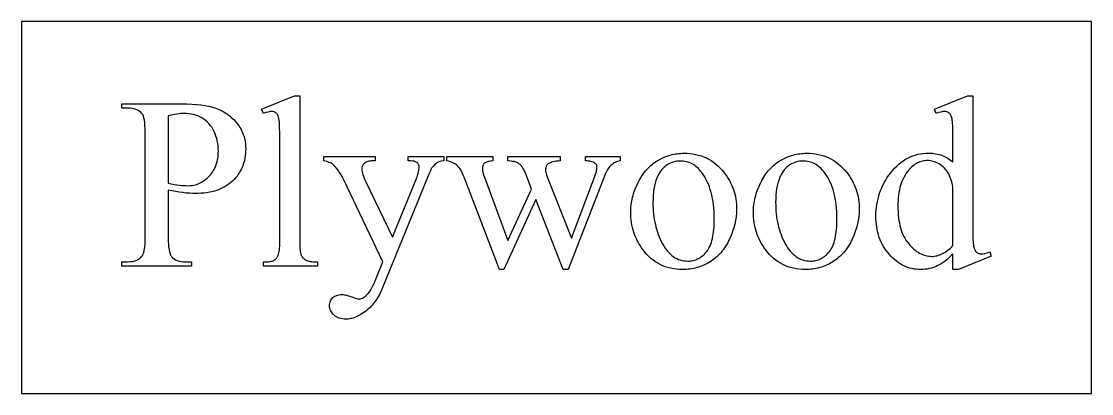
# Model space of a CAD drawing. Extents: x -4 to 204, y -54 to 64.
# Drawn here: x 31.28 to 37.03, y 53 to 55 of the extents above; entities that cross this region are included whole.
import ezdxf

# ---------------------------------------------------------------- set-up
doc = ezdxf.new("R2010")
doc.units = 0
doc.header["$MEASUREMENT"] = 0
doc.layers.add('LAYER_1', color=3, linetype='CONTINUOUS')

msp = doc.modelspace()

# ---------------------------------------------------------------- linework, layer by layer
at = {"layer": 'LAYER_1'}
for points in [[(37.03332, 55.00004), (31.28332, 55.00004), (31.28332, 53.00004), (37.03332, 53.00004)], [(32.77871, 54.60004), (32.77871, 53.81785), (32.77921, 53.79251), (32.77984, 53.78158), (32.78072, 53.77182), (32.78185, 53.76323), (32.78324, 53.75581), (32.78487, 53.74955), (32.78676, 53.74446), (32.7889, 53.74009), (32.79132, 53.73599), (32.79401, 53.73217), (32.79698, 53.72861), (32.80021, 53.72533), (32.80372, 53.72231), (32.80749, 53.71957), (32.81154, 53.7171), (32.81618, 53.71492), (32.82172, 53.71302), (32.82817, 53.71141), (32.83552, 53.7101), (32.84378, 53.70908), (32.85294, 53.70835), (32.86301, 53.70791), (32.87399, 53.70777), (32.87399, 53.68459), (32.58493, 53.68459), (32.58493, 53.70777), (32.6036, 53.70829), (32.61173, 53.70895), (32.61905, 53.70986), (32.62557, 53.71104), (32.63128, 53.71248), (32.63619, 53.71418), (32.6403, 53.71614), (32.6439, 53.7184), (32.6473, 53.72101), (32.6505, 53.72395), (32.65349, 53.72724), (32.65629, 53.73087), (32.65889, 53.73485), (32.66128, 53.73916), (32.66347, 53.74382), (32.66543, 53.7492), (32.66713, 53.75569), (32.66857, 53.76328), (32.66975, 53.77199), (32.67067, 53.78179), (32.67132, 53.79271), (32.67184, 53.81785), (32.67184, 54.35348), (32.67156, 54.39856), (32.67072, 54.43403), (32.66931, 54.45988), (32.66839, 54.4692), (32.66734, 54.47612), (32.66474, 54.48664), (32.66319, 54.49122), (32.66146, 54.49535), (32.65957, 54.49903), (32.6575, 54.50225), (32.65526, 54.50502), (32.65285, 54.50734), (32.65027, 54.5093), (32.64752, 54.511), (32.6446, 54.51244), (32.6415, 54.51362), (32.6348, 54.51519), (32.62742, 54.51571), (32.6231, 54.51555), (32.61849, 54.51506), (32.60843, 54.51313), (32.59724, 54.50991), (32.58493, 54.50541), (32.57399, 54.52794), (32.74974, 54.60004)], [(36.28858, 53.7509), (36.27783, 53.74003), (36.26713, 53.72996), (36.2565, 53.72068), (36.24593, 53.71219), (36.23542, 53.7045), (36.22497, 53.69761), (36.21458, 53.69151), (36.20425, 53.6862), (36.19384, 53.6816), (36.18324, 53.67761), (36.17244, 53.67424), (36.16143, 53.67148), (36.15023, 53.66933), (36.13882, 53.66779), (36.12721, 53.66687), (36.1154, 53.66657), (36.10343, 53.66688), (36.09165, 53.66783), (36.08005, 53.66941), (36.06865, 53.67162), (36.05744, 53.67446), (36.04642, 53.67793), (36.03559, 53.68203), (36.02495, 53.68677), (36.01451, 53.69213), (36.00425, 53.69813), (35.99419, 53.70475), (35.98432, 53.71201), (35.97463, 53.7199), (35.96514, 53.72842), (35.95584, 53.73758), (35.94673, 53.74736), (35.938, 53.75764), (35.92984, 53.76828), (35.92223, 53.77928), (35.91519, 53.79063), (35.90871, 53.80235), (35.9028, 53.81443), (35.89745, 53.82687), (35.89266, 53.83966), (35.88843, 53.85282), (35.88477, 53.86633), (35.88167, 53.88021), (35.87914, 53.89444), (35.87717, 53.90904), (35.87576, 53.92399), (35.87491, 53.93931), (35.87463, 53.95498), (35.87494, 53.97075), (35.87588, 53.98635), (35.87744, 54.00178), (35.87962, 54.01704), (35.88243, 54.03214), (35.88586, 54.04706), (35.88991, 54.06182), (35.89459, 54.07641), (35.89989, 54.09083), (35.90581, 54.10508), (35.91236, 54.11917), (35.91954, 54.13308), (35.92733, 54.14683), (35.93575, 54.16041), (35.94479, 54.17382), (35.95446, 54.18706), (35.96462, 54.19981), (35.97513, 54.21173), (35.986, 54.22283), (35.99723, 54.23311), (36.00882, 54.24257), (36.02076, 54.2512), (36.03306, 54.25901), (36.04572, 54.266), (36.05873, 54.27217), (36.0721, 54.27752), (36.08583, 54.28204), (36.09991, 54.28574), (36.11436, 54.28862), (36.12916, 54.29067), (36.14431, 54.29191), (36.15983, 54.29232), (36.16946, 54.29212), (36.17888, 54.29154), (36.18809, 54.29057), (36.19708, 54.28922), (36.20587, 54.28748), (36.21445, 54.28535), (36.22281, 54.28283), (36.23096, 54.27992), (36.2389, 54.27663), (36.24663, 54.27295), (36.25415, 54.26889), (36.26146, 54.26443), (36.26856, 54.25959), (36.27544, 54.25436), (36.28212, 54.24875), (36.28858, 54.24275), (36.28858, 54.35155), (36.28828, 54.39721), (36.28737, 54.43314), (36.28586, 54.45934), (36.28488, 54.46878), (36.28375, 54.47579), (36.281, 54.48646), (36.27936, 54.49109), (36.27756, 54.49527), (36.27558, 54.49898), (36.27343, 54.50223), (36.27111, 54.50502), (36.26862, 54.50734), (36.26597, 54.5093), (36.26315, 54.511), (36.26017, 54.51244), (36.25704, 54.51362), (36.25028, 54.51519), (36.24287, 54.51571), (36.23382, 54.51506), (36.2234, 54.51313), (36.21161, 54.50991), (36.19845, 54.50541), (36.19008, 54.52794), (36.36583, 54.60004), (36.3948, 54.60004), (36.3948, 53.91828), (36.39511, 53.87151), (36.39601, 53.83483), (36.39752, 53.80826), (36.3985, 53.79876), (36.39963, 53.79178), (36.40241, 53.78122), (36.40407, 53.77659), (36.40591, 53.77239), (36.40793, 53.76862), (36.41013, 53.76529), (36.41252, 53.76238), (36.41508, 53.75991), (36.42062, 53.75597), (36.42355, 53.75442), (36.42659, 53.75315), (36.42974, 53.75217), (36.43301, 53.75146), (36.43987, 53.7509), (36.44439, 53.75107), (36.44928, 53.75159), (36.46015, 53.75364), (36.47246, 53.75706), (36.48622, 53.76185), (36.4933, 53.73931), (36.31819, 53.66657), (36.28858, 53.66657)], [(32.07184, 54.09339), (32.07184, 53.8391), (32.07212, 53.81947), (32.07297, 53.8018), (32.07438, 53.78608), (32.07635, 53.77231), (32.07888, 53.76049), (32.08198, 53.75062), (32.08374, 53.74642), (32.08564, 53.7427), (32.08769, 53.73948), (32.08987, 53.73674), (32.09638, 53.7301), (32.10367, 53.72435), (32.11175, 53.71948), (32.12061, 53.71549), (32.13025, 53.7124), (32.14069, 53.71018), (32.1519, 53.70885), (32.1639, 53.70841), (32.19738, 53.70841), (32.19738, 53.68459), (31.82334, 53.68459), (31.82334, 53.70841), (31.85618, 53.70841), (31.86953, 53.70898), (31.87583, 53.70968), (31.88189, 53.71067), (31.8877, 53.71193), (31.89326, 53.71348), (31.89858, 53.71531), (31.90366, 53.71742), (31.90848, 53.71982), (31.91306, 53.72249), (31.91739, 53.72545), (31.92148, 53.72869), (31.92532, 53.73221), (31.92891, 53.73601), (31.93226, 53.7401), (31.93536, 53.74446), (31.93838, 53.75031), (31.94099, 53.75786), (31.94321, 53.76713), (31.94502, 53.7781), (31.94643, 53.79079), (31.94743, 53.80518), (31.94804, 53.82128), (31.94824, 53.8391), (31.94824, 54.40305), (31.94797, 54.42267), (31.94715, 54.44035), (31.94579, 54.45607), (31.94389, 54.46984), (31.94145, 54.48166), (31.93846, 54.49153), (31.93676, 54.49573), (31.93493, 54.49944), (31.93296, 54.50267), (31.93086, 54.50541), (31.9242, 54.51205), (31.91677, 54.5178), (31.90858, 54.52267), (31.89963, 54.52665), (31.88991, 54.52975), (31.87943, 54.53196), (31.86819, 54.53329), (31.85618, 54.53373), (31.82334, 54.53373), (31.82334, 54.55755), (32.1433, 54.55755), (32.17182, 54.55718), (32.19879, 54.55604), (32.22421, 54.55416), (32.24808, 54.55152), (32.2704, 54.54812), (32.29117, 54.54397), (32.31039, 54.53907), (32.32807, 54.53341), (32.33643, 54.53026), (32.34463, 54.52686), (32.35267, 54.52319), (32.36054, 54.51927), (32.36824, 54.51509), (32.37578, 54.51064), (32.38315, 54.50594), (32.39035, 54.50098), (32.39739, 54.49576), (32.40426, 54.49028), (32.41097, 54.48455), (32.41751, 54.47855), (32.42389, 54.47229), (32.43009, 54.46578), (32.44201, 54.45197), (32.44763, 54.44473), (32.45288, 54.43732), (32.45777, 54.42974), (32.46229, 54.422), (32.46646, 54.41409), (32.47026, 54.40601), (32.4737, 54.39777), (32.47678, 54.38937), (32.47949, 54.38079), (32.48185, 54.37206), (32.48384, 54.36315), (32.48547, 54.35408), (32.48674, 54.34484), (32.48764, 54.33544), (32.48818, 54.32587), (32.48837, 54.31614), (32.48809, 54.30293), (32.48726, 54.29004), (32.48589, 54.27747), (32.48396, 54.2652), (32.48148, 54.25324), (32.47845, 54.2416), (32.47487, 54.23027), (32.47074, 54.21925), (32.46606, 54.20854), (32.46083, 54.19815), (32.45505, 54.18806), (32.44871, 54.17829), (32.44183, 54.16883), (32.43439, 54.15968), (32.42641, 54.15084), (32.41787, 54.14232), (32.40883, 54.13421), (32.39934, 54.12663), (32.38939, 54.11956), (32.37898, 54.11303), (32.36812, 54.10701), (32.35681, 54.10152), (32.34504, 54.09655), (32.33281, 54.0921), (32.32013, 54.08818), (32.307, 54.08478), (32.29341, 54.0819), (32.27936, 54.07955), (32.26486, 54.07772), (32.2499, 54.07641), (32.23449, 54.07563), (32.21862, 54.07536), (32.20253, 54.07565), (32.18579, 54.07649), (32.16841, 54.0779), (32.15038, 54.07987), (32.13171, 54.08241), (32.1124, 54.0855), (32.09244, 54.08917)], [(32.07184, 54.13009), (32.10403, 54.12445), (32.13236, 54.12043), (32.14507, 54.11902), (32.15682, 54.11802), (32.1676, 54.11741), (32.17742, 54.11721), (32.18572, 54.11741), (32.19387, 54.11802), (32.20188, 54.11903), (32.20975, 54.12045), (32.21748, 54.12227), (32.22506, 54.1245), (32.23249, 54.12713), (32.23979, 54.13017), (32.24694, 54.13361), (32.25395, 54.13745), (32.26081, 54.14171), (32.26753, 54.14636), (32.27411, 54.15142), (32.28054, 54.15689), (32.28683, 54.16276), (32.29298, 54.16903), (32.29887, 54.17563), (32.30437, 54.18247), (32.3095, 54.18954), (32.31424, 54.19686), (32.31861, 54.20441), (32.3226, 54.2122), (32.32621, 54.22023), (32.32943, 54.2285), (32.33228, 54.23701), (32.33475, 54.24576), (32.33684, 54.25475), (32.33855, 54.26397), (32.33988, 54.27344), (32.34083, 54.28314), (32.34139, 54.29308), (32.34158, 54.30326), (32.34122, 54.3173), (32.34014, 54.33109), (32.33833, 54.34462), (32.33579, 54.3579), (32.33253, 54.37093), (32.32855, 54.38371), (32.32384, 54.39624), (32.31841, 54.40852), (32.31231, 54.42029), (32.30561, 54.43129), (32.29831, 54.44153), (32.2904, 54.45101), (32.28189, 54.45972), (32.27278, 54.46767), (32.26306, 54.47485), (32.25274, 54.48127), (32.24194, 54.48692), (32.23077, 54.49183), (32.21925, 54.49598), (32.20736, 54.49937), (32.19511, 54.50201), (32.18249, 54.5039), (32.16952, 54.50503), (32.15618, 54.50541), (32.14768, 54.50522), (32.13859, 54.50464), (32.12893, 54.50369), (32.11868, 54.50235), (32.09643, 54.49853), (32.07184, 54.49318)], [(34.84201, 54.29167), (34.85855, 54.29128), (34.87467, 54.29008), (34.89037, 54.2881), (34.90567, 54.28532), (34.92055, 54.28174), (34.93502, 54.27737), (34.94908, 54.2722), (34.96272, 54.26624), (34.97595, 54.25949), (34.98877, 54.25194), (35.00118, 54.2436), (35.01318, 54.23446), (35.02476, 54.22452), (35.03593, 54.2138), (35.04669, 54.20227), (35.05704, 54.18996), (35.06538, 54.17899), (35.07318, 54.16783), (35.08045, 54.15646), (35.08717, 54.14489), (35.09336, 54.13312), (35.09901, 54.12115), (35.10412, 54.10898), (35.1087, 54.09661), (35.11273, 54.08404), (35.11623, 54.07126), (35.11919, 54.05828), (35.12161, 54.04511), (35.1235, 54.03173), (35.12484, 54.01815), (35.12565, 54.00437), (35.12592, 53.99039), (35.12533, 53.97056), (35.12355, 53.95067), (35.12058, 53.93073), (35.11642, 53.91072), (35.11108, 53.89065), (35.10455, 53.87052), (35.09684, 53.85033), (35.08794, 53.83009), (35.08308, 53.8201), (35.07799, 53.81043), (35.07269, 53.80107), (35.06715, 53.79202), (35.0614, 53.78329), (35.05542, 53.77486), (35.04922, 53.76675), (35.04279, 53.75895), (35.03614, 53.75146), (35.02927, 53.74428), (35.02217, 53.73742), (35.01485, 53.73086), (35.0073, 53.72462), (34.99953, 53.71869), (34.99154, 53.71307), (34.98332, 53.70777), (34.97493, 53.70278), (34.96643, 53.69811), (34.9578, 53.69377), (34.94906, 53.68974), (34.9402, 53.68604), (34.93122, 53.68266), (34.92213, 53.6796), (34.91291, 53.67687), (34.90358, 53.67445), (34.89412, 53.67236), (34.88455, 53.67059), (34.87487, 53.66914), (34.86506, 53.66802), (34.85514, 53.66721), (34.84509, 53.66673), (34.83493, 53.66657), (34.81849, 53.66698), (34.80247, 53.66823), (34.78688, 53.6703), (34.77172, 53.67321), (34.75699, 53.67694), (34.74268, 53.6815), (34.7288, 53.6869), (34.71535, 53.69312), (34.70233, 53.70018), (34.68973, 53.70806), (34.67756, 53.71677), (34.66582, 53.72632), (34.65451, 53.73669), (34.64362, 53.74789), (34.63316, 53.75993), (34.62313, 53.77279), (34.6151, 53.78406), (34.60759, 53.7955), (34.6006, 53.80712), (34.59412, 53.8189), (34.58816, 53.83086), (34.58272, 53.84298), (34.5778, 53.85528), (34.5734, 53.86775), (34.56951, 53.88039), (34.56615, 53.8932), (34.5633, 53.90618), (34.56097, 53.91933), (34.55915, 53.93265), (34.55786, 53.94615), (34.55708, 53.95981), (34.55682, 53.97365), (34.55698, 53.98378), (34.55745, 53.99391), (34.55824, 54.00403), (34.55934, 54.01415), (34.56075, 54.02425), (34.56248, 54.03435), (34.56452, 54.04444), (34.56688, 54.05452), (34.56955, 54.0646), (34.57254, 54.07467), (34.57945, 54.09478), (34.58763, 54.11486), (34.59706, 54.13491), (34.60219, 54.14477), (34.60751, 54.1543), (34.61304, 54.1635), (34.61876, 54.17237), (34.62469, 54.18092), (34.63081, 54.18914), (34.63713, 54.19704), (34.64365, 54.2046), (34.65037, 54.21184), (34.65729, 54.21876), (34.6644, 54.22534), (34.67171, 54.2316), (34.67923, 54.23753), (34.68694, 54.24314), (34.69485, 54.24842), (34.70296, 54.25337), (34.7195, 54.26235), (34.73627, 54.27013), (34.74475, 54.27357), (34.75329, 54.27671), (34.76189, 54.27955), (34.77055, 54.2821), (34.77928, 54.28434), (34.78806, 54.28629), (34.7969, 54.28793), (34.8058, 54.28928), (34.81476, 54.29033), (34.82379, 54.29108), (34.83287, 54.29152)], [(35.50124, 54.29167), (35.51777, 54.29128), (35.53389, 54.29008), (35.5496, 54.2881), (35.56489, 54.28532), (35.57978, 54.28174), (35.59425, 54.27737), (35.6083, 54.2722), (35.62195, 54.26624), (35.63518, 54.25949), (35.648, 54.25194), (35.66041, 54.2436), (35.67241, 54.23446), (35.68399, 54.22452), (35.69516, 54.2138), (35.70592, 54.20227), (35.71626, 54.18996), (35.7246, 54.17899), (35.73241, 54.16783), (35.73967, 54.15646), (35.7464, 54.14489), (35.75259, 54.13312), (35.75824, 54.12115), (35.76335, 54.10898), (35.76793, 54.09661), (35.77196, 54.08404), (35.77546, 54.07126), (35.77842, 54.05828), (35.78084, 54.04511), (35.78273, 54.03173), (35.78407, 54.01815), (35.78488, 54.00437), (35.78515, 53.99039), (35.78455, 53.97056), (35.78277, 53.95067), (35.77981, 53.93073), (35.77565, 53.91072), (35.77031, 53.89065), (35.76378, 53.87052), (35.75607, 53.85033), (35.74716, 53.83009), (35.7423, 53.8201), (35.73722, 53.81043), (35.73191, 53.80107), (35.72638, 53.79202), (35.72063, 53.78329), (35.71465, 53.77486), (35.70845, 53.76675), (35.70202, 53.75895), (35.69537, 53.75146), (35.68849, 53.74428), (35.6814, 53.73742), (35.67408, 53.73086), (35.66653, 53.72462), (35.65876, 53.71869), (35.65077, 53.71307), (35.64255, 53.70777), (35.63416, 53.70278), (35.62566, 53.69811), (35.61703, 53.69377), (35.60829, 53.68974), (35.59943, 53.68604), (35.59045, 53.68266), (35.58135, 53.6796), (35.57214, 53.67687), (35.5628, 53.67445), (35.55335, 53.67236), (35.54378, 53.67059), (35.53409, 53.66914), (35.52429, 53.66802), (35.51436, 53.66721), (35.50432, 53.66673), (35.49416, 53.66657), (35.47772, 53.66698), (35.4617, 53.66823), (35.44611, 53.6703), (35.43095, 53.67321), (35.41622, 53.67694), (35.40191, 53.6815), (35.38803, 53.6869), (35.37458, 53.69312), (35.36155, 53.70018), (35.34896, 53.70806), (35.33679, 53.71677), (35.32505, 53.72632), (35.31373, 53.73669), (35.30285, 53.74789), (35.29239, 53.75993), (35.28236, 53.77279), (35.27433, 53.78406), (35.26682, 53.7955), (35.25982, 53.80712), (35.25335, 53.8189), (35.24739, 53.83086), (35.24195, 53.84298), (35.23703, 53.85528), (35.23263, 53.86775), (35.22874, 53.88039), (35.22537, 53.8932), (35.22252, 53.90618), (35.22019, 53.91933), (35.21838, 53.93265), (35.21708, 53.94615), (35.21631, 53.95981), (35.21605, 53.97365), (35.21621, 53.98378), (35.21668, 53.99391), (35.21746, 54.00403), (35.21856, 54.01415), (35.21998, 54.02425), (35.22171, 54.03435), (35.22375, 54.04444), (35.22611, 54.05452), (35.22878, 54.0646), (35.23177, 54.07467), (35.23868, 54.09478), (35.24685, 54.11486), (35.25628, 54.13491), (35.26141, 54.14477), (35.26674, 54.1543), (35.27227, 54.1635), (35.27799, 54.17237), (35.28392, 54.18092), (35.29004, 54.18914), (35.29636, 54.19704), (35.30288, 54.2046), (35.3096, 54.21184), (35.31651, 54.21876), (35.32363, 54.22534), (35.33094, 54.2316), (35.33846, 54.23753), (35.34617, 54.24314), (35.35408, 54.24842), (35.36219, 54.25337), (35.37872, 54.26235), (35.3955, 54.27013), (35.40398, 54.27357), (35.41252, 54.27671), (35.42112, 54.27955), (35.42978, 54.2821), (35.4385, 54.28434), (35.44728, 54.28629), (35.45613, 54.28793), (35.46503, 54.28928), (35.47399, 54.29033), (35.48301, 54.29108), (35.4921, 54.29152)], [(32.90875, 54.27429), (33.18364, 54.27429), (33.18364, 54.25047), (33.17013, 54.25047), (33.16311, 54.25028), (33.15655, 54.24969), (33.15043, 54.24871), (33.14478, 54.24733), (33.13957, 54.24557), (33.13482, 54.24341), (33.13052, 54.24086), (33.12667, 54.23792), (33.12328, 54.23468), (33.12033, 54.23126), (33.11784, 54.22764), (33.11581, 54.22384), (33.11422, 54.21984), (33.11309, 54.21565), (33.11241, 54.21127), (33.11219, 54.2067), (33.11252, 54.20012), (33.11351, 54.19293), (33.11517, 54.18515), (33.1175, 54.17676), (33.12048, 54.16777), (33.12414, 54.15817), (33.12845, 54.14797), (33.13343, 54.13717), (33.27699, 53.83974), (33.40897, 54.16549), (33.41153, 54.17208), (33.41375, 54.17865), (33.41564, 54.1852), (33.41717, 54.19173), (33.41837, 54.19824), (33.41923, 54.20472), (33.41974, 54.21119), (33.41991, 54.21764), (33.41963, 54.22307), (33.41878, 54.22778), (33.41738, 54.23176), (33.4154, 54.23502), (33.41247, 54.23838), (33.40881, 54.24138), (33.40442, 54.24401), (33.39931, 54.24629), (33.39279, 54.24812), (33.38418, 54.24943), (33.37348, 54.25021), (33.36068, 54.25047), (33.36068, 54.27429), (33.55253, 54.27429), (33.55253, 54.25047), (33.5413, 54.24886), (33.53145, 54.24661), (33.52296, 54.24371), (33.51583, 54.24017), (33.50923, 54.23546), (33.50231, 54.22907), (33.49507, 54.22098), (33.48751, 54.2112), (33.48397, 54.20472), (33.47914, 54.1943), (33.47302, 54.17994), (33.46562, 54.16163), (33.22549, 53.57322), (33.21646, 53.55247), (33.20676, 53.53302), (33.20166, 53.52379), (33.19638, 53.51489), (33.19094, 53.50631), (33.18533, 53.49806), (33.17956, 53.49013), (33.17361, 53.48254), (33.1675, 53.47527), (33.16121, 53.46832), (33.15476, 53.46171), (33.14814, 53.45542), (33.14135, 53.44946), (33.1344, 53.44382), (33.12038, 53.43356), (33.10649, 53.42467), (33.09274, 53.41714), (33.07911, 53.41099), (33.07235, 53.40842), (33.06562, 53.4062), (33.05892, 53.40432), (33.05225, 53.40278), (33.04562, 53.40158), (33.03902, 53.40073), (33.03245, 53.40021), (33.02592, 53.40004), (33.01663, 53.40038), (33.00777, 53.40141), (32.99933, 53.40312), (32.99132, 53.40552), (32.98372, 53.40859), (32.97655, 53.41236), (32.9698, 53.4168), (32.96347, 53.42193), (32.95774, 53.4275), (32.95277, 53.43328), (32.94857, 53.43925), (32.94513, 53.44543), (32.94245, 53.45181), (32.94054, 53.45839), (32.93939, 53.46516), (32.93901, 53.47215), (32.93929, 53.47874), (32.94012, 53.485), (32.9415, 53.49093), (32.94344, 53.49653), (32.94593, 53.50179), (32.94897, 53.50673), (32.95256, 53.51133), (32.95671, 53.5156), (32.96135, 53.51945), (32.96639, 53.52278), (32.97185, 53.5256), (32.97772, 53.52791), (32.984, 53.52971), (32.99069, 53.53099), (32.9978, 53.53176), (33.00532, 53.53202), (33.01087, 53.5318), (33.01691, 53.53113), (33.02342, 53.53003), (33.03043, 53.52848), (33.04588, 53.52405), (33.06326, 53.51785), (33.07493, 53.51363), (33.08418, 53.51061), (33.09102, 53.5088), (33.09545, 53.5082), (33.10033, 53.50851), (33.10533, 53.50944), (33.11043, 53.511), (33.11565, 53.51319), (33.12097, 53.51599), (33.12641, 53.51942), (33.13196, 53.52348), (33.13761, 53.52815), (33.14333, 53.53373), (33.14906, 53.54047), (33.1548, 53.54837), (33.16055, 53.55745), (33.16631, 53.56769), (33.17208, 53.57909), (33.17786, 53.59167), (33.18364, 53.60541), (33.22549, 53.70777), (33.01369, 54.15262), (33.00814, 54.1632), (33.00113, 54.17499), (32.99268, 54.18799), (32.98279, 54.20219), (32.9751, 54.21253), (32.96814, 54.22102), (32.9619, 54.22766), (32.95639, 54.23245), (32.95241, 54.23498), (32.94786, 54.23744), (32.93708, 54.2421), (32.92404, 54.24645), (32.90875, 54.25047)], [(33.56862, 54.27429), (33.81583, 54.27429), (33.81583, 54.25047), (33.80767, 54.24972), (33.80024, 54.24874), (33.79355, 54.24754), (33.78759, 54.24613), (33.78236, 54.24449), (33.77787, 54.24263), (33.77411, 54.24054), (33.77109, 54.23824), (33.7686, 54.2357), (33.76644, 54.23289), (33.76462, 54.22982), (33.76312, 54.22649), (33.76196, 54.2229), (33.76113, 54.21905), (33.76063, 54.21493), (33.76047, 54.21056), (33.76064, 54.20544), (33.76115, 54.20006), (33.7632, 54.18851), (33.76662, 54.17591), (33.77141, 54.16227), (33.89759, 53.823), (34.02442, 54.09918), (33.99094, 54.18609), (33.98693, 54.19538), (33.98261, 54.20392), (33.97799, 54.21171), (33.97308, 54.21877), (33.96786, 54.22507), (33.96233, 54.23064), (33.95651, 54.23545), (33.95038, 54.23953), (33.94646, 54.24167), (33.94177, 54.24359), (33.93632, 54.24529), (33.9301, 54.24677), (33.92312, 54.24803), (33.91538, 54.24906), (33.89759, 54.25047), (33.89759, 54.27429), (34.17828, 54.27429), (34.17828, 54.25047), (34.16711, 54.24979), (34.15679, 54.2487), (34.14732, 54.24721), (34.13869, 54.24532), (34.1309, 54.24303), (34.12396, 54.24033), (34.11787, 54.23723), (34.11261, 54.23373), (34.1096, 54.23097), (34.10698, 54.22782), (34.10477, 54.22429), (34.10296, 54.22038), (34.10155, 54.21608), (34.10054, 54.2114), (34.09994, 54.20634), (34.09974, 54.2009), (34.10006, 54.19442), (34.10103, 54.18786), (34.10264, 54.18123), (34.10489, 54.17451), (34.23879, 53.83588), (34.36304, 54.16227), (34.36868, 54.17877), (34.3727, 54.1935), (34.37411, 54.2002), (34.37511, 54.20645), (34.37572, 54.21227), (34.37592, 54.21764), (34.37572, 54.22066), (34.37513, 54.22359), (34.37415, 54.22645), (34.37278, 54.22923), (34.37102, 54.23192), (34.36886, 54.23454), (34.36631, 54.23707), (34.36337, 54.23953), (34.35985, 54.24181), (34.35558, 54.24383), (34.35056, 54.24559), (34.34478, 54.24709), (34.33824, 54.24833), (34.33096, 54.24931), (34.32291, 54.25002), (34.31412, 54.25047), (34.31412, 54.27429), (34.50017, 54.27429), (34.50017, 54.25047), (34.49328, 54.24919), (34.48663, 54.24745), (34.48021, 54.24525), (34.47401, 54.24259), (34.46805, 54.23946), (34.46233, 54.23587), (34.45683, 54.23181), (34.45156, 54.2273), (34.44653, 54.22232), (34.44173, 54.21688), (34.43715, 54.21097), (34.43281, 54.2046), (34.4287, 54.19777), (34.42483, 54.19048), (34.42118, 54.18272), (34.41776, 54.17451), (34.22077, 53.66657), (34.19437, 53.66657), (34.04695, 54.04318), (33.87506, 53.66657), (33.85124, 53.66657), (33.66197, 54.16227), (33.65731, 54.17355), (33.65268, 54.18386), (33.64806, 54.19322), (33.64346, 54.20163), (33.63889, 54.20907), (33.63433, 54.21557), (33.62979, 54.2211), (33.62528, 54.22569), (33.62045, 54.22967), (33.61498, 54.23339), (33.60886, 54.23687), (33.6021, 54.24009), (33.5947, 54.24306), (33.58665, 54.24578), (33.57796, 54.24825), (33.56862, 54.25047)], [(34.82206, 54.24983), (34.81352, 54.24951), (34.80498, 54.24856), (34.79642, 54.24698), (34.78786, 54.24476), (34.77928, 54.24191), (34.7707, 54.23842), (34.7621, 54.2343), (34.75349, 54.22955), (34.74509, 54.224), (34.7371, 54.2175), (34.72952, 54.21004), (34.72235, 54.20163), (34.7156, 54.19226), (34.70926, 54.18193), (34.70333, 54.17065), (34.69781, 54.15841), (34.69283, 54.14524), (34.68851, 54.13117), (34.68486, 54.11619), (34.68187, 54.10031), (34.67955, 54.08352), (34.67789, 54.06583), (34.6769, 54.04723), (34.67656, 54.02773), (34.67676, 54.01177), (34.67736, 53.99609), (34.67836, 53.98069), (34.67976, 53.96556), (34.68156, 53.95071), (34.68376, 53.93614), (34.68636, 53.92184), (34.68936, 53.90782), (34.69276, 53.89408), (34.69656, 53.88061), (34.70075, 53.86742), (34.70535, 53.85451), (34.71035, 53.84187), (34.71575, 53.82951), (34.72155, 53.81743), (34.72774, 53.80562), (34.73427, 53.79432), (34.74105, 53.78374), (34.74808, 53.7739), (34.75537, 53.76478), (34.76291, 53.7564), (34.7707, 53.74874), (34.77875, 53.74181), (34.78705, 53.73561), (34.79561, 53.73014), (34.80442, 53.7254), (34.81348, 53.72139), (34.8228, 53.71811), (34.83237, 53.71556), (34.8422, 53.71373), (34.85228, 53.71264), (34.86261, 53.71227), (34.87034, 53.71248), (34.87788, 53.71308), (34.88526, 53.71409), (34.89247, 53.71549), (34.89951, 53.7173), (34.90637, 53.71952), (34.91307, 53.72213), (34.91959, 53.72515), (34.92594, 53.72857), (34.93212, 53.73239), (34.93813, 53.73662), (34.94397, 53.74124), (34.94964, 53.74627), (34.95514, 53.75171), (34.96046, 53.75754), (34.96562, 53.76378), (34.97053, 53.7705), (34.97512, 53.77781), (34.9794, 53.78569), (34.98336, 53.79416), (34.98701, 53.8032), (34.99033, 53.81281), (34.99334, 53.82301), (34.99604, 53.83379), (34.99841, 53.84514), (35.00047, 53.85707), (35.00222, 53.86959), (35.00364, 53.88267), (35.00475, 53.89634), (35.00554, 53.91059), (35.00602, 53.92541), (35.00618, 53.94082), (35.00591, 53.96019), (35.00512, 53.97904), (35.0038, 53.99737), (35.00195, 54.01517), (34.99958, 54.03245), (34.99667, 54.04921), (34.99324, 54.06545), (34.98928, 54.08116), (34.98479, 54.09635), (34.97977, 54.11101), (34.97423, 54.12516), (34.96815, 54.13878), (34.96155, 54.15187), (34.95442, 54.16445), (34.94677, 54.1765), (34.93858, 54.18803), (34.93277, 54.19551), (34.92676, 54.20251), (34.92056, 54.20903), (34.91416, 54.21506), (34.90756, 54.22062), (34.90077, 54.22569), (34.89378, 54.23027), (34.8866, 54.23438), (34.87921, 54.238), (34.87164, 54.24114), (34.86386, 54.24379), (34.8559, 54.24597), (34.84773, 54.24766), (34.83937, 54.24886), (34.83081, 54.24959)], [(35.48128, 54.24983), (35.47275, 54.24951), (35.4642, 54.24856), (35.45565, 54.24698), (35.44708, 54.24476), (35.43851, 54.24191), (35.42992, 54.23842), (35.42133, 54.2343), (35.41272, 54.22955), (35.40432, 54.224), (35.39633, 54.2175), (35.38875, 54.21004), (35.38158, 54.20163), (35.37482, 54.19226), (35.36848, 54.18193), (35.36255, 54.17065), (35.35704, 54.15841), (35.35206, 54.14524), (35.34774, 54.13117), (35.34409, 54.11619), (35.3411, 54.10031), (35.33878, 54.08352), (35.33712, 54.06583), (35.33612, 54.04723), (35.33579, 54.02773), (35.33599, 54.01177), (35.33659, 53.99609), (35.33759, 53.98069), (35.33899, 53.96556), (35.34079, 53.95071), (35.34299, 53.93614), (35.34559, 53.92184), (35.34859, 53.90782), (35.35198, 53.89408), (35.35578, 53.88061), (35.35998, 53.86742), (35.36458, 53.85451), (35.36958, 53.84187), (35.37498, 53.82951), (35.38077, 53.81743), (35.38697, 53.80562), (35.3935, 53.79432), (35.40027, 53.78374), (35.40731, 53.7739), (35.41459, 53.76478), (35.42213, 53.7564), (35.42993, 53.74874), (35.43798, 53.74181), (35.44628, 53.73561), (35.45484, 53.73014), (35.46365, 53.7254), (35.47271, 53.72139), (35.48203, 53.71811), (35.4916, 53.71556), (35.50143, 53.71373), (35.51151, 53.71264), (35.52184, 53.71227), (35.52956, 53.71248), (35.53711, 53.71308), (35.54449, 53.71409), (35.5517, 53.71549), (35.55873, 53.7173), (35.5656, 53.71952), (35.57229, 53.72213), (35.57882, 53.72515), (35.58517, 53.72857), (35.59135, 53.73239), (35.59736, 53.73662), (35.6032, 53.74124), (35.60887, 53.74627), (35.61437, 53.75171), (35.61969, 53.75754), (35.62485, 53.76378), (35.62976, 53.7705), (35.63435, 53.77781), (35.63863, 53.78569), (35.64259, 53.79416), (35.64623, 53.8032), (35.64956, 53.81281), (35.65257, 53.82301), (35.65526, 53.83379), (35.65764, 53.84514), (35.6597, 53.85707), (35.66144, 53.86959), (35.66287, 53.88267), (35.66398, 53.89634), (35.66477, 53.91059), (35.66525, 53.92541), (35.6654, 53.94082), (35.66514, 53.96019), (35.66435, 53.97904), (35.66303, 53.99737), (35.66118, 54.01517), (35.6588, 54.03245), (35.6559, 54.04921), (35.65247, 54.06545), (35.64851, 54.08116), (35.64402, 54.09635), (35.639, 54.11101), (35.63345, 54.12516), (35.62738, 54.13878), (35.62078, 54.15187), (35.61365, 54.16445), (35.60599, 54.1765), (35.59781, 54.18803), (35.592, 54.19551), (35.58599, 54.20251), (35.57978, 54.20903), (35.57338, 54.21506), (35.56679, 54.22062), (35.56, 54.22569), (35.55301, 54.23027), (35.54582, 54.23438), (35.53844, 54.238), (35.53087, 54.24114), (35.52309, 54.24379), (35.51512, 54.24597), (35.50696, 54.24766), (35.4986, 54.24886), (35.49004, 54.24959)], [(36.28858, 53.79597), (36.28858, 54.09983), (36.28737, 54.11065), (36.28568, 54.12123), (36.28351, 54.13157), (36.28086, 54.14167), (36.27772, 54.15153), (36.2741, 54.16115), (36.26999, 54.17052), (36.2654, 54.17966), (36.26038, 54.18839), (36.25496, 54.19658), (36.24915, 54.20421), (36.24295, 54.21128), (36.23636, 54.21781), (36.22937, 54.22378), (36.22199, 54.22919), (36.21422, 54.23406), (36.20628, 54.23836), (36.19839, 54.24208), (36.19055, 54.24524), (36.18276, 54.24782), (36.17502, 54.24982), (36.16733, 54.25126), (36.15969, 54.25212), (36.1521, 54.2524), (36.14507, 54.2522), (36.13813, 54.25161), (36.13129, 54.25062), (36.12454, 54.24922), (36.11789, 54.24744), (36.11133, 54.24525), (36.10487, 54.24267), (36.09851, 54.23969), (36.09224, 54.23631), (36.08606, 54.23254), (36.07998, 54.22836), (36.074, 54.2238), (36.06811, 54.21883), (36.06232, 54.21347), (36.05663, 54.2077), (36.05103, 54.20155), (36.04393, 54.19293), (36.0373, 54.18384), (36.03112, 54.17427), (36.0254, 54.16421), (36.02013, 54.15366), (36.01533, 54.14264), (36.01098, 54.13113), (36.00709, 54.11914), (36.00366, 54.10667), (36.00068, 54.09371), (35.99816, 54.08027), (35.9961, 54.06635), (35.9945, 54.05195), (35.99336, 54.03706), (35.99267, 54.02169), (35.99244, 54.00584), (35.99266, 53.98982), (35.99333, 53.97428), (35.99443, 53.95921), (35.99598, 53.94462), (35.99798, 53.9305), (36.00041, 53.91686), (36.00329, 53.90369), (36.00661, 53.891), (36.01037, 53.87879), (36.01457, 53.86705), (36.01922, 53.85578), (36.02431, 53.84499), (36.02984, 53.83468), (36.03582, 53.82484), (36.04224, 53.81548), (36.0491, 53.80659), (36.05623, 53.79821), (36.06346, 53.79037), (36.07079, 53.78307), (36.07823, 53.77631), (36.08576, 53.77009), (36.0934, 53.76442), (36.10113, 53.75928), (36.10897, 53.75468), (36.1169, 53.75063), (36.12494, 53.74711), (36.13308, 53.74414), (36.14132, 53.74171), (36.14966, 53.73982), (36.15809, 53.73846), (36.16663, 53.73765), (36.17528, 53.73738), (36.18258, 53.73761), (36.18986, 53.7383), (36.19711, 53.73944), (36.20433, 53.74104), (36.21151, 53.7431), (36.21867, 53.74562), (36.2258, 53.7486), (36.23289, 53.75203), (36.23996, 53.75592), (36.247, 53.76027), (36.254, 53.76507), (36.26098, 53.77034), (36.26792, 53.77606), (36.27484, 53.78224), (36.28173, 53.78887)]]:
    msp.add_lwpolyline(points, close=True, dxfattribs=at)

doc.saveas('drawing.dxf')
